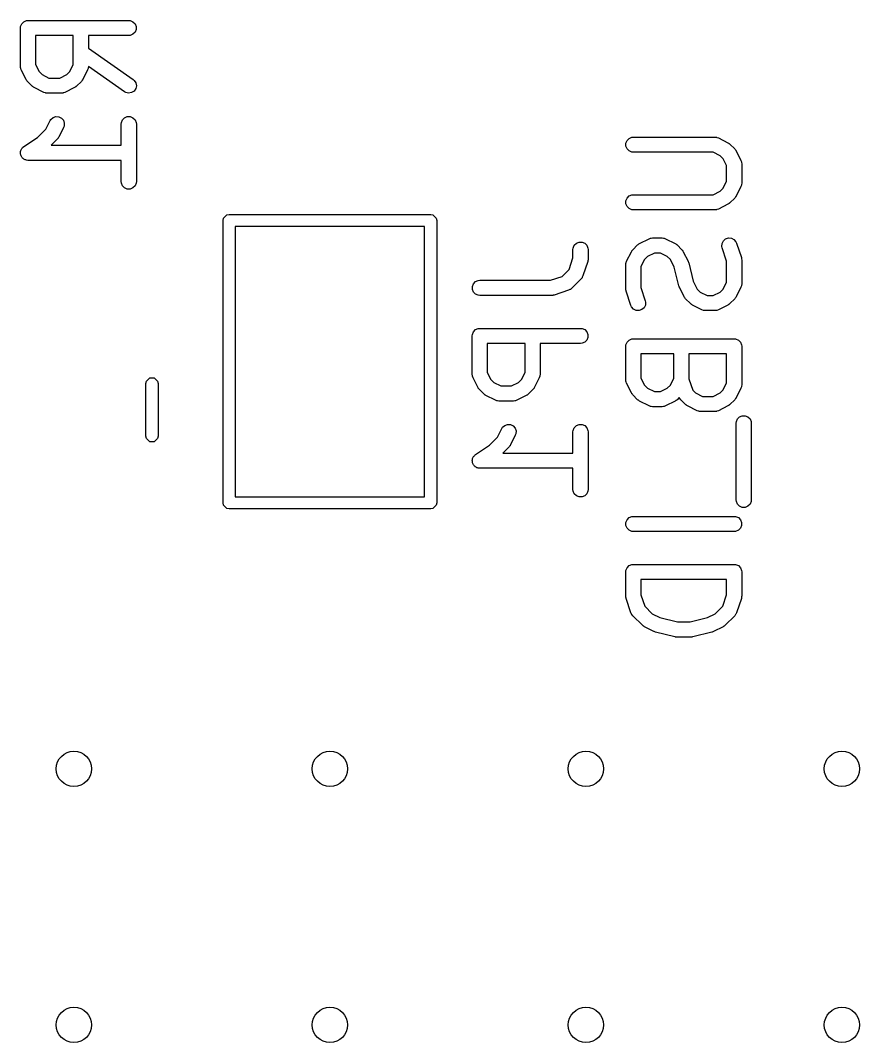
# Model space of a CAD drawing. Extents: x 0.03 to 1.98, y 0.07 to 3.6.
# Drawn here: x 1.1291 to 1.4569, y 2.7931 to 3.1922 of the extents above; entities that cross this region are included whole.
import ezdxf

# ---------------------------------------------------------------- set-up
doc = ezdxf.new("R2010")
doc.units = 0
doc.header["$MEASUREMENT"] = 0
doc.layers.add('BLACK', color=7, linetype='CONTINUOUS')

msp = doc.modelspace()

# ---------------------------------------------------------------- linework, layer by layer
at = {"layer": 'BLACK', "linetype": 'CONTINUOUS'}
for p, q in [((1.12913, 3.1893), (1.12918, 3.18987)), ((1.12913, 3.1743), (1.12913, 3.1893)), ((1.12918, 3.18987), (1.12962, 3.19094)), ((1.12962, 3.19094), (1.13044, 3.19175)), ((1.13044, 3.19175), (1.1315, 3.19219)), ((1.1315, 3.19219), (1.13208, 3.19225)), ((1.13208, 3.19225), (1.17145, 3.19225)), ((1.17145, 3.19225), (1.17203, 3.19219)), ((1.17203, 3.19219), (1.17309, 3.19175)), ((1.17309, 3.19175), (1.1739, 3.19094)), ((1.1739, 3.19094), (1.17435, 3.18987)), ((1.17435, 3.18987), (1.17435, 3.18872)), ((1.14975, 3.18634), (1.13503, 3.18634)), ((1.13503, 3.18634), (1.13503, 3.17499)), ((1.14975, 3.17499), (1.14975, 3.18634)), ((1.17145, 3.18634), (1.15565, 3.18634)), ((1.15565, 3.18634), (1.15565, 3.18146)), ((1.17203, 3.1864), (1.17145, 3.18634)), ((1.17309, 3.18684), (1.17203, 3.1864)), ((1.1739, 3.18765), (1.17309, 3.18684)), ((1.17435, 3.18872), (1.1739, 3.18765)), ((1.15565, 3.18146), (1.17314, 3.16922)), ((1.12918, 3.17372), (1.12913, 3.1743)), ((1.12922, 3.17362), (1.12918, 3.17372)), ((1.12923, 3.17352), (1.12922, 3.17362)), ((1.12944, 3.17298), (1.12923, 3.17352)), ((1.13503, 3.17499), (1.13638, 3.1723)), ((1.1484, 3.1723), (1.14975, 3.17499)), ((1.15555, 3.17352), (1.15534, 3.17298)), ((1.15556, 3.17362), (1.15555, 3.17352)), ((1.1556, 3.17372), (1.15556, 3.17362)), ((1.15565, 3.17425), (1.1556, 3.17372)), ((1.16976, 3.16438), (1.15565, 3.17425)), ((1.13131, 3.16923), (1.12944, 3.17298)), ((1.13147, 3.16898), (1.13131, 3.16923)), ((1.13638, 3.1723), (1.13758, 3.1711)), ((1.13758, 3.1711), (1.14028, 3.16975)), ((1.14028, 3.16975), (1.14451, 3.16975)), ((1.14451, 3.16975), (1.1472, 3.1711)), ((1.1472, 3.1711), (1.1484, 3.1723)), ((1.15347, 3.16923), (1.15331, 3.16898)), ((1.15534, 3.17298), (1.15347, 3.16923)), ((1.17314, 3.16922), (1.17358, 3.16884)), ((1.1315, 3.16891), (1.13147, 3.16898)), ((1.13157, 3.16883), (1.1315, 3.16891)), ((1.13162, 3.16874), (1.13157, 3.16883)), ((1.13168, 3.16869), (1.13162, 3.16874)), ((1.13187, 3.16846), (1.13168, 3.16869)), ((1.13374, 3.16658), (1.13187, 3.16846)), ((1.13397, 3.1664), (1.13374, 3.16658)), ((1.13402, 3.16634), (1.13397, 3.1664)), ((1.13411, 3.16628), (1.13402, 3.16634)), ((1.13419, 3.16622), (1.13411, 3.16628)), ((1.13426, 3.16619), (1.13419, 3.16622)), ((1.13451, 3.16603), (1.13426, 3.16619)), ((1.13826, 3.16416), (1.13451, 3.16603)), ((1.15027, 3.16603), (1.14652, 3.16416)), ((1.15052, 3.16619), (1.15027, 3.16603)), ((1.15059, 3.16622), (1.15052, 3.16619)), ((1.15067, 3.16628), (1.15059, 3.16622)), ((1.15076, 3.16634), (1.15067, 3.16628)), ((1.15081, 3.1664), (1.15076, 3.16634)), ((1.15104, 3.16658), (1.15081, 3.1664)), ((1.15292, 3.16846), (1.15104, 3.16658)), ((1.1531, 3.16869), (1.15292, 3.16846)), ((1.15316, 3.16874), (1.1531, 3.16869)), ((1.15322, 3.16883), (1.15316, 3.16874)), ((1.15328, 3.16891), (1.15322, 3.16883)), ((1.15331, 3.16898), (1.15328, 3.16891)), ((1.17415, 3.16561), (1.17349, 3.16467)), ((1.17358, 3.16884), (1.1742, 3.16787)), ((1.1744, 3.16673), (1.17415, 3.16561)), ((1.1742, 3.16787), (1.1744, 3.16673)), ((1.1388, 3.16395), (1.13826, 3.16416)), ((1.1389, 3.16394), (1.1388, 3.16395)), ((1.139, 3.1639), (1.1389, 3.16394)), ((1.13958, 3.16385), (1.139, 3.1639)), ((1.1452, 3.16385), (1.13958, 3.16385)), ((1.14578, 3.1639), (1.1452, 3.16385)), ((1.14588, 3.16394), (1.14578, 3.1639)), ((1.14598, 3.16395), (1.14588, 3.16394)), ((1.14652, 3.16416), (1.14598, 3.16395)), ((1.17026, 3.1641), (1.16976, 3.16438)), ((1.17139, 3.16385), (1.17026, 3.1641)), ((1.17252, 3.16405), (1.17139, 3.16385)), ((1.17349, 3.16467), (1.17252, 3.16405)), ((1.14069, 3.15312), (1.141, 3.15361)), ((1.141, 3.15361), (1.14187, 3.15436)), ((1.14187, 3.15436), (1.14296, 3.15473)), ((1.14296, 3.15473), (1.14411, 3.15465)), ((1.14411, 3.15465), (1.14514, 3.15413)), ((1.14514, 3.15413), (1.14589, 3.15326)), ((1.14589, 3.15326), (1.14626, 3.15217)), ((1.16855, 3.15238), (1.16899, 3.15344)), ((1.16899, 3.15344), (1.16981, 3.15425)), ((1.16981, 3.15425), (1.17087, 3.1547)), ((1.17087, 3.1547), (1.17203, 3.1547)), ((1.17203, 3.1547), (1.17309, 3.15425)), ((1.17309, 3.15425), (1.1739, 3.15344)), ((1.1739, 3.15344), (1.17435, 3.15238)), ((1.13582, 3.1466), (1.13903, 3.1498)), ((1.13903, 3.1498), (1.14069, 3.15312)), ((1.14597, 3.15048), (1.14409, 3.14673)), ((1.14618, 3.15102), (1.14597, 3.15048)), ((1.14626, 3.15217), (1.14618, 3.15102)), ((1.1685, 3.1518), (1.16855, 3.15238)), ((1.1685, 3.1435), (1.1685, 3.1518)), ((1.17435, 3.15238), (1.1744, 3.1518)), ((1.1744, 3.1518), (1.1744, 3.1293)), ((1.13044, 3.14301), (1.13582, 3.1466)), ((1.14354, 3.14596), (1.14108, 3.1435)), ((1.14373, 3.14619), (1.14354, 3.14596)), ((1.14379, 3.14624), (1.14373, 3.14619)), ((1.14384, 3.14633), (1.14379, 3.14624)), ((1.14391, 3.14641), (1.14384, 3.14633)), ((1.14394, 3.14648), (1.14391, 3.14641)), ((1.14409, 3.14673), (1.14394, 3.14648)), ((1.36564, 3.14431), (1.36608, 3.14538)), ((1.36608, 3.14538), (1.3669, 3.14619)), ((1.3669, 3.14619), (1.36796, 3.14663)), ((1.36796, 3.14663), (1.36854, 3.14669)), ((1.36854, 3.14669), (1.40041, 3.14669)), ((1.40041, 3.14669), (1.40098, 3.14663)), ((1.40098, 3.14663), (1.40108, 3.14659)), ((1.40108, 3.14659), (1.40119, 3.14659)), ((1.40119, 3.14659), (1.40173, 3.14638)), ((1.40173, 3.14638), (1.40548, 3.1445)), ((1.12918, 3.14113), (1.1293, 3.1414)), ((1.1293, 3.1414), (1.12935, 3.14168)), ((1.12935, 3.14168), (1.12951, 3.14192)), ((1.12951, 3.14192), (1.12962, 3.14219)), ((1.12962, 3.14219), (1.12983, 3.1424)), ((1.12983, 3.1424), (1.12999, 3.14264)), ((1.12999, 3.14264), (1.13044, 3.143)), ((1.13044, 3.143), (1.13044, 3.14301)), ((1.13044, 3.14301), (1.13044, 3.14301)), ((1.13044, 3.14301), (1.13044, 3.14301)), ((1.14108, 3.1435), (1.1685, 3.1435)), ((1.36564, 3.14316), (1.36564, 3.14431)), ((1.36608, 3.1421), (1.36564, 3.14316)), ((1.3669, 3.14128), (1.36608, 3.1421)), ((1.36796, 3.14084), (1.3669, 3.14128)), ((1.40548, 3.1445), (1.40573, 3.14435)), ((1.40573, 3.14435), (1.4058, 3.14432)), ((1.4058, 3.14432), (1.40588, 3.14425)), ((1.40588, 3.14425), (1.40597, 3.1442)), ((1.40597, 3.1442), (1.40602, 3.14414)), ((1.40602, 3.14414), (1.40624, 3.14395)), ((1.40624, 3.14395), (1.40812, 3.14208)), ((1.40812, 3.14208), (1.40831, 3.14185)), ((1.40831, 3.14185), (1.40836, 3.1418)), ((1.40836, 3.1418), (1.40842, 3.14171)), ((1.40842, 3.14171), (1.40849, 3.14163)), ((1.40849, 3.14163), (1.40852, 3.14156)), ((1.40852, 3.14156), (1.40867, 3.14131)), ((1.40867, 3.14131), (1.41055, 3.13756)), ((1.12913, 3.14055), (1.12918, 3.14084)), ((1.12918, 3.14027), (1.12913, 3.14055)), ((1.12918, 3.14084), (1.12918, 3.14113)), ((1.12918, 3.13998), (1.12918, 3.14027)), ((1.12929, 3.13971), (1.12918, 3.13998)), ((1.12935, 3.13942), (1.12929, 3.13971)), ((1.12951, 3.13918), (1.12935, 3.13942)), ((1.12962, 3.13891), (1.12951, 3.13918)), ((1.12983, 3.13871), (1.12962, 3.13891)), ((1.12999, 3.13847), (1.12983, 3.13871)), ((1.13023, 3.1383), (1.12999, 3.13847)), ((1.13044, 3.1381), (1.13023, 3.1383)), ((1.13071, 3.13799), (1.13044, 3.1381)), ((1.13095, 3.13782), (1.13071, 3.13799)), ((1.13123, 3.13777), (1.13095, 3.13782)), ((1.1315, 3.13766), (1.13123, 3.13777)), ((1.13207, 3.1376), (1.1315, 3.13766)), ((1.13208, 3.1376), (1.13207, 3.1376)), ((1.1685, 3.1376), (1.13208, 3.1376)), ((1.13208, 3.1376), (1.13208, 3.1376)), ((1.13208, 3.1376), (1.13208, 3.1376)), ((1.1685, 3.1293), (1.1685, 3.1376)), ((1.36854, 3.14079), (1.36796, 3.14084)), ((1.39971, 3.14079), (1.36854, 3.14079)), ((1.40241, 3.13944), (1.39971, 3.14079)), ((1.4036, 3.13824), (1.40241, 3.13944)), ((1.40495, 3.13554), (1.4036, 3.13824)), ((1.41055, 3.13756), (1.41075, 3.13702)), ((1.40495, 3.12944), (1.40495, 3.13554)), ((1.41075, 3.13702), (1.41076, 3.13691)), ((1.41076, 3.13691), (1.4108, 3.13682)), ((1.4108, 3.13682), (1.41086, 3.13624)), ((1.41086, 3.13624), (1.41086, 3.12874)), ((1.16855, 3.12873), (1.1685, 3.1293)), ((1.1744, 3.1293), (1.17435, 3.12873)), ((1.4036, 3.12674), (1.40495, 3.12944)), ((1.16899, 3.12766), (1.16855, 3.12873)), ((1.16981, 3.12685), (1.16899, 3.12766)), ((1.17087, 3.12641), (1.16981, 3.12685)), ((1.17203, 3.12641), (1.17087, 3.12641)), ((1.17309, 3.12685), (1.17203, 3.12641)), ((1.1739, 3.12766), (1.17309, 3.12685)), ((1.17435, 3.12873), (1.1739, 3.12766)), ((1.39971, 3.12419), (1.40241, 3.12554)), ((1.40241, 3.12554), (1.4036, 3.12674)), ((1.41055, 3.12742), (1.40867, 3.12367)), ((1.41075, 3.12796), (1.41055, 3.12742)), ((1.41076, 3.12807), (1.41075, 3.12796)), ((1.4108, 3.12816), (1.41076, 3.12807)), ((1.41086, 3.12874), (1.4108, 3.12816)), ((1.36564, 3.12182), (1.36608, 3.12288)), ((1.36564, 3.12067), (1.36564, 3.12182)), ((1.36608, 3.12288), (1.3669, 3.1237)), ((1.3669, 3.1237), (1.36796, 3.12414)), ((1.36796, 3.12414), (1.36854, 3.12419)), ((1.36854, 3.12419), (1.39971, 3.12419)), ((1.40812, 3.1229), (1.40624, 3.12103)), ((1.40831, 3.12313), (1.40812, 3.1229)), ((1.40836, 3.12318), (1.40831, 3.12313)), ((1.40842, 3.12327), (1.40836, 3.12318)), ((1.40849, 3.12335), (1.40842, 3.12327)), ((1.40852, 3.12342), (1.40849, 3.12335)), ((1.40867, 3.12367), (1.40852, 3.12342)), ((1.36608, 3.1196), (1.36564, 3.12067)), ((1.3669, 3.11879), (1.36608, 3.1196)), ((1.36796, 3.11835), (1.3669, 3.11879)), ((1.36854, 3.11829), (1.36796, 3.11835)), ((1.40041, 3.11829), (1.36854, 3.11829)), ((1.40098, 3.11835), (1.40041, 3.11829)), ((1.40108, 3.11839), (1.40098, 3.11835)), ((1.40119, 3.11839), (1.40108, 3.11839)), ((1.40173, 3.1186), (1.40119, 3.11839)), ((1.40548, 3.12047), (1.40173, 3.1186)), ((1.40573, 3.12063), (1.40548, 3.12047)), ((1.4058, 3.12066), (1.40573, 3.12063)), ((1.40588, 3.12073), (1.4058, 3.12066)), ((1.40597, 3.12078), (1.40588, 3.12073)), ((1.40602, 3.12084), (1.40597, 3.12078)), ((1.40624, 3.12103), (1.40602, 3.12084)), ((1.20827, 3.11412), (1.20845, 3.11502)), ((1.20827, 3.00388), (1.20827, 3.11412)), ((1.20845, 3.11502), (1.20973, 3.1163)), ((1.20973, 3.1163), (1.21063, 3.11648)), ((1.21063, 3.11648), (1.28937, 3.11648)), ((1.28937, 3.11648), (1.29027, 3.1163)), ((1.29027, 3.1163), (1.29155, 3.11502)), ((1.29155, 3.11502), (1.29173, 3.11412)), ((1.29173, 3.11412), (1.29173, 3.00388)), ((1.21299, 3.11176), (1.21299, 3.00624)), ((1.28701, 3.11176), (1.21299, 3.11176)), ((1.28701, 3.00624), (1.28701, 3.11176)), ((1.34627, 3.10526), (1.34733, 3.1057)), ((1.34733, 3.1057), (1.34848, 3.1057)), ((1.34848, 3.1057), (1.34955, 3.10526)), ((1.37097, 3.10513), (1.37471, 3.10701)), ((1.37471, 3.10701), (1.37526, 3.10722)), ((1.37526, 3.10722), (1.37536, 3.10722)), ((1.37536, 3.10722), (1.37546, 3.10726)), ((1.37546, 3.10726), (1.37604, 3.10732)), ((1.37604, 3.10732), (1.37978, 3.10732)), ((1.37978, 3.10732), (1.38036, 3.10726)), ((1.38036, 3.10726), (1.38046, 3.10722)), ((1.38046, 3.10722), (1.38056, 3.10722)), ((1.38056, 3.10722), (1.38111, 3.10701)), ((1.38111, 3.10701), (1.38485, 3.10513)), ((1.40318, 3.10515), (1.4037, 3.10618)), ((1.4037, 3.10618), (1.40457, 3.10693)), ((1.40457, 3.10693), (1.40566, 3.1073)), ((1.40566, 3.1073), (1.40681, 3.10722)), ((1.40681, 3.10722), (1.40784, 3.1067)), ((1.40784, 3.1067), (1.4086, 3.10583)), ((1.4086, 3.10583), (1.40883, 3.1053)), ((1.40883, 3.1053), (1.41071, 3.09968)), ((1.34495, 3.10281), (1.34501, 3.10338)), ((1.34495, 3.09954), (1.34495, 3.10281)), ((1.34501, 3.10338), (1.34545, 3.10445)), ((1.34545, 3.10445), (1.34627, 3.10526)), ((1.34955, 3.10526), (1.35036, 3.10445)), ((1.35036, 3.10445), (1.3508, 3.10338)), ((1.3508, 3.10338), (1.35086, 3.10281)), ((1.35086, 3.10281), (1.35086, 3.09906)), ((1.3659, 3.09819), (1.36777, 3.10194)), ((1.36777, 3.10194), (1.36793, 3.10219)), ((1.36793, 3.10219), (1.36796, 3.10226)), ((1.36796, 3.10226), (1.36802, 3.10234)), ((1.36802, 3.10234), (1.36808, 3.10243)), ((1.36808, 3.10243), (1.36814, 3.10248)), ((1.36814, 3.10248), (1.36832, 3.10271)), ((1.36832, 3.10271), (1.3702, 3.10458)), ((1.3702, 3.10458), (1.37042, 3.10477)), ((1.37042, 3.10477), (1.37048, 3.10483)), ((1.37048, 3.10483), (1.37056, 3.10488)), ((1.37056, 3.10488), (1.37065, 3.10495)), ((1.37065, 3.10495), (1.37072, 3.10498)), ((1.37072, 3.10498), (1.37097, 3.10513)), ((1.37673, 3.10142), (1.37403, 3.10007)), ((1.37909, 3.10142), (1.37673, 3.10142)), ((1.38179, 3.10007), (1.37909, 3.10142)), ((1.38485, 3.10513), (1.3851, 3.10498)), ((1.3851, 3.10498), (1.38517, 3.10495)), ((1.38517, 3.10495), (1.38526, 3.10488)), ((1.38526, 3.10488), (1.38534, 3.10483)), ((1.38534, 3.10483), (1.3854, 3.10477)), ((1.3854, 3.10477), (1.38562, 3.10458)), ((1.38562, 3.10458), (1.3875, 3.10271)), ((1.3875, 3.10271), (1.38768, 3.10248)), ((1.38768, 3.10248), (1.38774, 3.10243)), ((1.38774, 3.10243), (1.3878, 3.10234)), ((1.3878, 3.10234), (1.38786, 3.10226)), ((1.38786, 3.10226), (1.38789, 3.10219)), ((1.38789, 3.10219), (1.38805, 3.10194)), ((1.38805, 3.10194), (1.38992, 3.09819)), ((1.4031, 3.104), (1.40318, 3.10515)), ((1.40323, 3.10343), (1.4031, 3.104)), ((1.40495, 3.09826), (1.40323, 3.10343)), ((1.34345, 3.09503), (1.34495, 3.09954)), ((1.35071, 3.09812), (1.34883, 3.0925)), ((1.35077, 3.09841), (1.35071, 3.09812)), ((1.3508, 3.09848), (1.35077, 3.09841)), ((1.35081, 3.09859), (1.3508, 3.09848)), ((1.35084, 3.09869), (1.35081, 3.09859)), ((1.35086, 3.09906), (1.35083, 3.09877)), ((1.35083, 3.09877), (1.35084, 3.09869)), ((1.36558, 3.09687), (1.36564, 3.09745)), ((1.36564, 3.09745), (1.36568, 3.09754)), ((1.36568, 3.09754), (1.36569, 3.09765)), ((1.36569, 3.09765), (1.3659, 3.09819)), ((1.37284, 3.09887), (1.37149, 3.09617)), ((1.37403, 3.10007), (1.37284, 3.09887)), ((1.38298, 3.09887), (1.38179, 3.10007)), ((1.3845, 3.09584), (1.38298, 3.09887)), ((1.38992, 3.09819), (1.38994, 3.09815)), ((1.38994, 3.09815), (1.38995, 3.09813)), ((1.38995, 3.09813), (1.39004, 3.09789)), ((1.39004, 3.09789), (1.39013, 3.09765)), ((1.39013, 3.09765), (1.39013, 3.09763)), ((1.39013, 3.09763), (1.39015, 3.09759)), ((1.39015, 3.09759), (1.39194, 3.0904)), ((1.40495, 3.09007), (1.40495, 3.09826)), ((1.41071, 3.09968), (1.41077, 3.09939)), ((1.41077, 3.09939), (1.4108, 3.09932)), ((1.4108, 3.09932), (1.41081, 3.09922)), ((1.41081, 3.09922), (1.41084, 3.09911)), ((1.41084, 3.09911), (1.41083, 3.09904)), ((1.41083, 3.09904), (1.41086, 3.09874)), ((1.41086, 3.09874), (1.41086, 3.08937)), ((1.34069, 3.09226), (1.34345, 3.09503)), ((1.36558, 3.0875), (1.36558, 3.09687)), ((1.37149, 3.09617), (1.37149, 3.08797)), ((1.38629, 3.08865), (1.3845, 3.09584)), ((1.30564, 3.08838), (1.30608, 3.08945)), ((1.30608, 3.08945), (1.3069, 3.09026)), ((1.3069, 3.09026), (1.30796, 3.0907)), ((1.30796, 3.0907), (1.30854, 3.09076)), ((1.30854, 3.09076), (1.33618, 3.09076)), ((1.33618, 3.09076), (1.34069, 3.09226)), ((1.34812, 3.09134), (1.34437, 3.0876)), ((1.34849, 3.09179), (1.34812, 3.09134)), ((1.34853, 3.09189), (1.34849, 3.09179)), ((1.3486, 3.09197), (1.34853, 3.09189)), ((1.34883, 3.0925), (1.3486, 3.09197)), ((1.39194, 3.0904), (1.39346, 3.08737)), ((1.4036, 3.08737), (1.40495, 3.09007)), ((1.41086, 3.08937), (1.4108, 3.08879)), ((1.30564, 3.08723), (1.30564, 3.08838)), ((1.30608, 3.08617), (1.30564, 3.08723)), ((1.3069, 3.08535), (1.30608, 3.08617)), ((1.30796, 3.08491), (1.3069, 3.08535)), ((1.34322, 3.08688), (1.33759, 3.08501)), ((1.34374, 3.08712), (1.34322, 3.08688)), ((1.34382, 3.08719), (1.34374, 3.08712)), ((1.34392, 3.08723), (1.34382, 3.08719)), ((1.34437, 3.0876), (1.34392, 3.08723)), ((1.36561, 3.0872), (1.36558, 3.0875)), ((1.36561, 3.08713), (1.36561, 3.0872)), ((1.36563, 3.08702), (1.36561, 3.08713)), ((1.36564, 3.08692), (1.36563, 3.08702)), ((1.36567, 3.08685), (1.36564, 3.08692)), ((1.36573, 3.08656), (1.36567, 3.08685)), ((1.36761, 3.08094), (1.36573, 3.08656)), ((1.37149, 3.08797), (1.37321, 3.0828)), ((1.38631, 3.08861), (1.38629, 3.08865)), ((1.38631, 3.08859), (1.38631, 3.08861)), ((1.3864, 3.08835), (1.38631, 3.08859)), ((1.38649, 3.08811), (1.3864, 3.08835)), ((1.3865, 3.08809), (1.38649, 3.08811)), ((1.38652, 3.08805), (1.3865, 3.08809)), ((1.38839, 3.0843), (1.38652, 3.08805)), ((1.39346, 3.08737), (1.39466, 3.08617)), ((1.39466, 3.08617), (1.39735, 3.08482)), ((1.39971, 3.08482), (1.40241, 3.08617)), ((1.40241, 3.08617), (1.4036, 3.08737)), ((1.41055, 3.08805), (1.40867, 3.0843)), ((1.41075, 3.08859), (1.41055, 3.08805)), ((1.41076, 3.0887), (1.41075, 3.08859)), ((1.4108, 3.08879), (1.41076, 3.0887)), ((1.30854, 3.08486), (1.30796, 3.08491)), ((1.33666, 3.08486), (1.30854, 3.08486)), ((1.33695, 3.08488), (1.33666, 3.08486)), ((1.33703, 3.08488), (1.33695, 3.08488)), ((1.33713, 3.0849), (1.33703, 3.08488)), ((1.33723, 3.08491), (1.33713, 3.0849)), ((1.33731, 3.08494), (1.33723, 3.08491)), ((1.33759, 3.08501), (1.33731, 3.08494)), ((1.37321, 3.0828), (1.37334, 3.08224)), ((1.37334, 3.08224), (1.37326, 3.08109)), ((1.38855, 3.08405), (1.38839, 3.0843)), ((1.38858, 3.08398), (1.38855, 3.08405)), ((1.38864, 3.0839), (1.38858, 3.08398)), ((1.3887, 3.08381), (1.38864, 3.0839)), ((1.38876, 3.08376), (1.3887, 3.08381)), ((1.38895, 3.08353), (1.38876, 3.08376)), ((1.39082, 3.08166), (1.38895, 3.08353)), ((1.39105, 3.08147), (1.39082, 3.08166)), ((1.3911, 3.08141), (1.39105, 3.08147)), ((1.39119, 3.08136), (1.3911, 3.08141)), ((1.39127, 3.08129), (1.39119, 3.08136)), ((1.39735, 3.08482), (1.39971, 3.08482)), ((1.40588, 3.08136), (1.4058, 3.08129)), ((1.40597, 3.08141), (1.40588, 3.08136)), ((1.40602, 3.08147), (1.40597, 3.08141)), ((1.40624, 3.08166), (1.40602, 3.08147)), ((1.40812, 3.08353), (1.40624, 3.08166)), ((1.40831, 3.08376), (1.40812, 3.08353)), ((1.40836, 3.08381), (1.40831, 3.08376)), ((1.40842, 3.0839), (1.40836, 3.08381)), ((1.40849, 3.08398), (1.40842, 3.0839)), ((1.40852, 3.08405), (1.40849, 3.08398)), ((1.40867, 3.0843), (1.40852, 3.08405)), ((1.36785, 3.08041), (1.36761, 3.08094)), ((1.3686, 3.07954), (1.36785, 3.08041)), ((1.36963, 3.07902), (1.3686, 3.07954)), ((1.37078, 3.07894), (1.36963, 3.07902)), ((1.37187, 3.07931), (1.37078, 3.07894)), ((1.37274, 3.08006), (1.37187, 3.07931)), ((1.37326, 3.08109), (1.37274, 3.08006)), ((1.39134, 3.08126), (1.39127, 3.08129)), ((1.39159, 3.0811), (1.39134, 3.08126)), ((1.39534, 3.07923), (1.39159, 3.0811)), ((1.39588, 3.07902), (1.39534, 3.07923)), ((1.39598, 3.07902), (1.39588, 3.07902)), ((1.39608, 3.07897), (1.39598, 3.07902)), ((1.39666, 3.07892), (1.39608, 3.07897)), ((1.40041, 3.07892), (1.39666, 3.07892)), ((1.40098, 3.07897), (1.40041, 3.07892)), ((1.40108, 3.07902), (1.40098, 3.07897)), ((1.40119, 3.07902), (1.40108, 3.07902)), ((1.40173, 3.07923), (1.40119, 3.07902)), ((1.40548, 3.0811), (1.40173, 3.07923)), ((1.40573, 3.08126), (1.40548, 3.0811)), ((1.4058, 3.08129), (1.40573, 3.08126)), ((1.30558, 3.06906), (1.30564, 3.06964)), ((1.30564, 3.06964), (1.30608, 3.0707)), ((1.30608, 3.0707), (1.3069, 3.07152)), ((1.3069, 3.07152), (1.30796, 3.07196)), ((1.30796, 3.07196), (1.30854, 3.07201)), ((1.30854, 3.07201), (1.34791, 3.07201)), ((1.34791, 3.07201), (1.34848, 3.07196)), ((1.34848, 3.07196), (1.34955, 3.07152)), ((1.34955, 3.07152), (1.35036, 3.0707)), ((1.35036, 3.0707), (1.3508, 3.06964)), ((1.3508, 3.06964), (1.3508, 3.06848)), ((1.30558, 3.05406), (1.30558, 3.06906)), ((1.32621, 3.06611), (1.31149, 3.06611)), ((1.31149, 3.06611), (1.31149, 3.05476)), ((1.32621, 3.05476), (1.32621, 3.06611)), ((1.34791, 3.06611), (1.33211, 3.06611)), ((1.33211, 3.06611), (1.33211, 3.05406)), ((1.34848, 3.06616), (1.34791, 3.06611)), ((1.34955, 3.06661), (1.34848, 3.06616)), ((1.35036, 3.06742), (1.34955, 3.06661)), ((1.3508, 3.06848), (1.35036, 3.06742)), ((1.36558, 3.065), (1.36564, 3.06557)), ((1.36564, 3.06557), (1.36608, 3.06664)), ((1.36608, 3.06664), (1.3669, 3.06745)), ((1.3669, 3.06745), (1.36796, 3.06789)), ((1.36796, 3.06789), (1.36854, 3.06795)), ((1.36854, 3.06795), (1.40791, 3.06795)), ((1.40791, 3.06795), (1.40848, 3.06789)), ((1.40848, 3.06789), (1.40955, 3.06745)), ((1.40955, 3.06745), (1.41036, 3.06664)), ((1.41036, 3.06664), (1.4108, 3.06557)), ((1.4108, 3.06557), (1.41086, 3.065)), ((1.36558, 3.05187), (1.36558, 3.065)), ((1.38433, 3.06205), (1.37149, 3.06205)), ((1.37149, 3.06205), (1.37149, 3.05257)), ((1.38433, 3.05257), (1.38433, 3.06205)), ((1.40495, 3.06205), (1.39024, 3.06205)), ((1.39024, 3.06205), (1.39024, 3.05235)), ((1.40495, 3.0507), (1.40495, 3.06205)), ((1.41086, 3.065), (1.41086, 3.05)), ((1.30564, 3.05349), (1.30558, 3.05406)), ((1.30568, 3.05339), (1.30564, 3.05349)), ((1.31149, 3.05476), (1.31284, 3.05206)), ((1.32486, 3.05206), (1.32621, 3.05476)), ((1.33205, 3.05349), (1.33201, 3.05339)), ((1.33211, 3.05406), (1.33205, 3.05349)), ((1.17815, 3.05044), (1.17833, 3.05135)), ((1.17815, 3.02987), (1.17815, 3.05044)), ((1.17833, 3.05135), (1.17961, 3.05263)), ((1.17961, 3.05263), (1.18142, 3.05263)), ((1.18142, 3.05263), (1.18269, 3.05135)), ((1.18269, 3.05135), (1.18287, 3.05044)), ((1.18287, 3.05044), (1.18287, 3.02987)), ((1.30569, 3.05328), (1.30568, 3.05339)), ((1.3059, 3.05274), (1.30569, 3.05328)), ((1.30777, 3.04899), (1.3059, 3.05274)), ((1.31284, 3.05206), (1.31403, 3.05087)), ((1.31403, 3.05087), (1.31673, 3.04952)), ((1.31673, 3.04952), (1.32096, 3.04952)), ((1.32096, 3.04952), (1.32366, 3.05087)), ((1.32366, 3.05087), (1.32486, 3.05206)), ((1.3318, 3.05274), (1.32992, 3.04899)), ((1.33201, 3.05328), (1.3318, 3.05274)), ((1.33201, 3.05339), (1.33201, 3.05328)), ((1.36564, 3.0513), (1.36558, 3.05187)), ((1.36568, 3.0512), (1.36564, 3.0513)), ((1.36569, 3.05109), (1.36568, 3.0512)), ((1.3659, 3.05055), (1.36569, 3.05109)), ((1.36777, 3.0468), (1.3659, 3.05055)), ((1.37149, 3.05257), (1.37284, 3.04987)), ((1.37284, 3.04987), (1.37403, 3.04868)), ((1.38179, 3.04868), (1.38298, 3.04987)), ((1.38298, 3.04987), (1.38433, 3.05257)), ((1.39024, 3.05235), (1.39174, 3.04785)), ((1.4036, 3.048), (1.40495, 3.0507)), ((1.4108, 3.04942), (1.41076, 3.04933)), ((1.41086, 3.05), (1.4108, 3.04942)), ((1.30793, 3.04874), (1.30777, 3.04899)), ((1.30796, 3.04867), (1.30793, 3.04874)), ((1.30802, 3.04859), (1.30796, 3.04867)), ((1.30808, 3.0485), (1.30802, 3.04859)), ((1.30814, 3.04845), (1.30808, 3.0485)), ((1.30832, 3.04823), (1.30814, 3.04845)), ((1.3102, 3.04635), (1.30832, 3.04823)), ((1.31042, 3.04616), (1.3102, 3.04635)), ((1.31048, 3.04611), (1.31042, 3.04616)), ((1.31056, 3.04605), (1.31048, 3.04611)), ((1.31065, 3.04598), (1.31056, 3.04605)), ((1.31072, 3.04595), (1.31065, 3.04598)), ((1.31097, 3.0458), (1.31072, 3.04595)), ((1.31471, 3.04392), (1.31097, 3.0458)), ((1.32673, 3.0458), (1.32298, 3.04392)), ((1.32698, 3.04595), (1.32673, 3.0458)), ((1.32705, 3.04598), (1.32698, 3.04595)), ((1.32713, 3.04605), (1.32705, 3.04598)), ((1.32722, 3.04611), (1.32713, 3.04605)), ((1.32727, 3.04616), (1.32722, 3.04611)), ((1.3275, 3.04635), (1.32727, 3.04616)), ((1.32937, 3.04823), (1.3275, 3.04635)), ((1.32956, 3.04845), (1.32937, 3.04823)), ((1.32962, 3.0485), (1.32956, 3.04845)), ((1.32967, 3.04859), (1.32962, 3.0485)), ((1.32974, 3.04867), (1.32967, 3.04859)), ((1.32977, 3.04874), (1.32974, 3.04867)), ((1.32992, 3.04899), (1.32977, 3.04874)), ((1.36793, 3.04656), (1.36777, 3.0468)), ((1.36796, 3.04648), (1.36793, 3.04656)), ((1.36802, 3.0464), (1.36796, 3.04648)), ((1.36808, 3.04631), (1.36802, 3.0464)), ((1.36814, 3.04626), (1.36808, 3.04631)), ((1.36832, 3.04604), (1.36814, 3.04626)), ((1.3702, 3.04416), (1.36832, 3.04604)), ((1.37403, 3.04868), (1.37673, 3.04733)), ((1.37673, 3.04733), (1.37909, 3.04733)), ((1.37909, 3.04733), (1.38179, 3.04868)), ((1.39174, 3.04785), (1.39278, 3.0468)), ((1.39278, 3.0468), (1.39548, 3.04545)), ((1.39548, 3.04545), (1.39971, 3.04545)), ((1.39971, 3.04545), (1.40241, 3.0468)), ((1.40241, 3.0468), (1.4036, 3.048)), ((1.41055, 3.04868), (1.40867, 3.04493)), ((1.41075, 3.04922), (1.41055, 3.04868)), ((1.41076, 3.04933), (1.41075, 3.04922)), ((1.31526, 3.04372), (1.31471, 3.04392)), ((1.31536, 3.04371), (1.31526, 3.04372)), ((1.31546, 3.04367), (1.31536, 3.04371)), ((1.31604, 3.04361), (1.31546, 3.04367)), ((1.32166, 3.04361), (1.31604, 3.04361)), ((1.32224, 3.04367), (1.32166, 3.04361)), ((1.32233, 3.04371), (1.32224, 3.04367)), ((1.32244, 3.04372), (1.32233, 3.04371)), ((1.32298, 3.04392), (1.32244, 3.04372)), ((1.37042, 3.04398), (1.3702, 3.04416)), ((1.37048, 3.04392), (1.37042, 3.04398)), ((1.37056, 3.04386), (1.37048, 3.04392)), ((1.37065, 3.0438), (1.37056, 3.04386)), ((1.37072, 3.04377), (1.37065, 3.0438)), ((1.37097, 3.04361), (1.37072, 3.04377)), ((1.37471, 3.04173), (1.37097, 3.04361)), ((1.37526, 3.04153), (1.37471, 3.04173)), ((1.37536, 3.04152), (1.37526, 3.04153)), ((1.37546, 3.04148), (1.37536, 3.04152)), ((1.37604, 3.04142), (1.37546, 3.04148)), ((1.38036, 3.04148), (1.37978, 3.04142)), ((1.38046, 3.04152), (1.38036, 3.04148)), ((1.38056, 3.04153), (1.38046, 3.04152)), ((1.38111, 3.04173), (1.38056, 3.04153)), ((1.38485, 3.04361), (1.38111, 3.04173)), ((1.3851, 3.04377), (1.38485, 3.04361)), ((1.38517, 3.0438), (1.3851, 3.04377)), ((1.38526, 3.04386), (1.38517, 3.0438)), ((1.38534, 3.04392), (1.38526, 3.04386)), ((1.3854, 3.04398), (1.38534, 3.04392)), ((1.38562, 3.04416), (1.3854, 3.04398)), ((1.38649, 3.04503), (1.38562, 3.04416)), ((1.38659, 3.04479), (1.38649, 3.04503)), ((1.38666, 3.04471), (1.38659, 3.04479)), ((1.3867, 3.04461), (1.38666, 3.04471)), ((1.38707, 3.04416), (1.3867, 3.04461)), ((1.38895, 3.04229), (1.38707, 3.04416)), ((1.38917, 3.0421), (1.38895, 3.04229)), ((1.38922, 3.04204), (1.38917, 3.0421)), ((1.38931, 3.04199), (1.38922, 3.04204)), ((1.38939, 3.04192), (1.38931, 3.04199)), ((1.38946, 3.04189), (1.38939, 3.04192)), ((1.38971, 3.04173), (1.38946, 3.04189)), ((1.39346, 3.03986), (1.38971, 3.04173)), ((1.40548, 3.04173), (1.40173, 3.03986)), ((1.40573, 3.04189), (1.40548, 3.04173)), ((1.4058, 3.04192), (1.40573, 3.04189)), ((1.40588, 3.04199), (1.4058, 3.04192)), ((1.40597, 3.04204), (1.40588, 3.04199)), ((1.40602, 3.0421), (1.40597, 3.04204)), ((1.40624, 3.04229), (1.40602, 3.0421)), ((1.40812, 3.04416), (1.40624, 3.04229)), ((1.40831, 3.04439), (1.40812, 3.04416)), ((1.40836, 3.04444), (1.40831, 3.04439)), ((1.40842, 3.04453), (1.40836, 3.04444)), ((1.40849, 3.04461), (1.40842, 3.04453)), ((1.40852, 3.04468), (1.40849, 3.04461)), ((1.40867, 3.04493), (1.40852, 3.04468)), ((1.37978, 3.04142), (1.37604, 3.04142)), ((1.394, 3.03965), (1.39346, 3.03986)), ((1.39411, 3.03965), (1.394, 3.03965)), ((1.39421, 3.0396), (1.39411, 3.03965)), ((1.39478, 3.03955), (1.39421, 3.0396)), ((1.40041, 3.03955), (1.39478, 3.03955)), ((1.40098, 3.0396), (1.40041, 3.03955)), ((1.40108, 3.03965), (1.40098, 3.0396)), ((1.40119, 3.03965), (1.40108, 3.03965)), ((1.40173, 3.03986), (1.40119, 3.03965)), ((1.4092, 3.03664), (1.41002, 3.03746)), ((1.41002, 3.03746), (1.41108, 3.0379)), ((1.41108, 3.0379), (1.41223, 3.0379)), ((1.41223, 3.0379), (1.4133, 3.03746)), ((1.4133, 3.03746), (1.41411, 3.03664)), ((1.31745, 3.03338), (1.31832, 3.03413)), ((1.31832, 3.03413), (1.31942, 3.03449)), ((1.31942, 3.03449), (1.32056, 3.03441)), ((1.32056, 3.03441), (1.3216, 3.0339)), ((1.3216, 3.0339), (1.32235, 3.03303)), ((1.34545, 3.03321), (1.34627, 3.03402)), ((1.34627, 3.03402), (1.34733, 3.03446)), ((1.34733, 3.03446), (1.34848, 3.03446)), ((1.34848, 3.03446), (1.34955, 3.03402)), ((1.34955, 3.03402), (1.35036, 3.03321)), ((1.4087, 3.035), (1.40876, 3.03558)), ((1.4087, 3.00501), (1.4087, 3.035)), ((1.40876, 3.03558), (1.4092, 3.03664)), ((1.41411, 3.03664), (1.41455, 3.03558)), ((1.41455, 3.03558), (1.41461, 3.035)), ((1.41461, 3.035), (1.41461, 3.00501)), ((1.17833, 3.02897), (1.17815, 3.02987)), ((1.18287, 3.02987), (1.18269, 3.02897)), ((1.31228, 3.02636), (1.31548, 3.02956)), ((1.31548, 3.02956), (1.31714, 3.03289)), ((1.31714, 3.03289), (1.31745, 3.03338)), ((1.32243, 3.03024), (1.32055, 3.0265)), ((1.32235, 3.03303), (1.32271, 3.03193)), ((1.32263, 3.03079), (1.32243, 3.03024)), ((1.32271, 3.03193), (1.32263, 3.03079)), ((1.34495, 3.03157), (1.34501, 3.03214)), ((1.34495, 3.02327), (1.34495, 3.03157)), ((1.34501, 3.03214), (1.34545, 3.03321)), ((1.35036, 3.03321), (1.3508, 3.03214)), ((1.3508, 3.03214), (1.35086, 3.03157)), ((1.35086, 3.03157), (1.35086, 3.00907)), ((1.17961, 3.02769), (1.17833, 3.02897)), ((1.18142, 3.02769), (1.17961, 3.02769)), ((1.18269, 3.02897), (1.18142, 3.02769)), ((1.3069, 3.02277), (1.31228, 3.02636)), ((1.32, 3.02573), (1.31754, 3.02327)), ((1.32018, 3.02595), (1.32, 3.02573)), ((1.32024, 3.02601), (1.32018, 3.02595)), ((1.3203, 3.02609), (1.32024, 3.02601)), ((1.32037, 3.02618), (1.3203, 3.02609)), ((1.32039, 3.02625), (1.32037, 3.02618)), ((1.32055, 3.0265), (1.32039, 3.02625)), ((1.30581, 3.02145), (1.30597, 3.02169)), ((1.30597, 3.02169), (1.30608, 3.02196)), ((1.30608, 3.02196), (1.30629, 3.02216)), ((1.30629, 3.02216), (1.30645, 3.02241)), ((1.30645, 3.02241), (1.30689, 3.02277)), ((1.30689, 3.02277), (1.3069, 3.02277)), ((1.3069, 3.02277), (1.3069, 3.02277)), ((1.3069, 3.02277), (1.3069, 3.02277)), ((1.31754, 3.02327), (1.34495, 3.02327)), ((1.30558, 3.02032), (1.30564, 3.0206)), ((1.30564, 3.02003), (1.30558, 3.02032)), ((1.30564, 3.02089), (1.30575, 3.02116)), ((1.30564, 3.0206), (1.30564, 3.02089)), ((1.30564, 3.01974), (1.30564, 3.02003)), ((1.30575, 3.01947), (1.30564, 3.01974)), ((1.30575, 3.02116), (1.30581, 3.02145)), ((1.30581, 3.01919), (1.30575, 3.01947)), ((1.30597, 3.01895), (1.30581, 3.01919)), ((1.30608, 3.01868), (1.30597, 3.01895)), ((1.30629, 3.01847), (1.30608, 3.01868)), ((1.30645, 3.01823), (1.30629, 3.01847)), ((1.30669, 3.01807), (1.30645, 3.01823)), ((1.3069, 3.01786), (1.30669, 3.01807)), ((1.30716, 3.01775), (1.3069, 3.01786)), ((1.3074, 3.01759), (1.30716, 3.01775)), ((1.30769, 3.01753), (1.3074, 3.01759)), ((1.30796, 3.01742), (1.30769, 3.01753)), ((1.30853, 3.01736), (1.30796, 3.01742)), ((1.30854, 3.01736), (1.30853, 3.01736)), ((1.30853, 3.01736), (1.30853, 3.01736)), ((1.30853, 3.01736), (1.30853, 3.01736)), ((1.34495, 3.01736), (1.30854, 3.01736)), ((1.34495, 3.00907), (1.34495, 3.01736)), ((1.21299, 3.00624), (1.28701, 3.00624)), ((1.34501, 3.00849), (1.34495, 3.00907)), ((1.34545, 3.00743), (1.34501, 3.00849)), ((1.34627, 3.00661), (1.34545, 3.00743)), ((1.34733, 3.00617), (1.34627, 3.00661)), ((1.34848, 3.00617), (1.34733, 3.00617)), ((1.34955, 3.00661), (1.34848, 3.00617)), ((1.35036, 3.00743), (1.34955, 3.00661)), ((1.3508, 3.00849), (1.35036, 3.00743)), ((1.35086, 3.00907), (1.3508, 3.00849)), ((1.20845, 3.00298), (1.20827, 3.00388)), ((1.20973, 3.0017), (1.20845, 3.00298)), ((1.21063, 3.00152), (1.20973, 3.0017)), ((1.28937, 3.00152), (1.21063, 3.00152)), ((1.29027, 3.0017), (1.28937, 3.00152)), ((1.29155, 3.00298), (1.29027, 3.0017)), ((1.29173, 3.00388), (1.29155, 3.00298)), ((1.40876, 3.00443), (1.4087, 3.00501)), ((1.4092, 3.00337), (1.40876, 3.00443)), ((1.41002, 3.00255), (1.4092, 3.00337)), ((1.41108, 3.00211), (1.41002, 3.00255)), ((1.41223, 3.00211), (1.41108, 3.00211)), ((1.4133, 3.00255), (1.41223, 3.00211)), ((1.41411, 3.00337), (1.4133, 3.00255)), ((1.41455, 3.00443), (1.41411, 3.00337)), ((1.41461, 3.00501), (1.41455, 3.00443)), ((1.36608, 2.99727), (1.3669, 2.99809)), ((1.3669, 2.99809), (1.36796, 2.99853)), ((1.36796, 2.99853), (1.36854, 2.99858)), ((1.36854, 2.99858), (1.40791, 2.99858)), ((1.40791, 2.99858), (1.40848, 2.99853)), ((1.40848, 2.99853), (1.40955, 2.99809)), ((1.40955, 2.99809), (1.41036, 2.99727)), ((1.36564, 2.99621), (1.36608, 2.99727)), ((1.36564, 2.99506), (1.36564, 2.99621)), ((1.36608, 2.99399), (1.36564, 2.99506)), ((1.3669, 2.99318), (1.36608, 2.99399)), ((1.41036, 2.99399), (1.40955, 2.99318)), ((1.41036, 2.99727), (1.4108, 2.99621)), ((1.4108, 2.99506), (1.41036, 2.99399)), ((1.4108, 2.99621), (1.4108, 2.99506)), ((1.36796, 2.99274), (1.3669, 2.99318)), ((1.36854, 2.99268), (1.36796, 2.99274)), ((1.40791, 2.99268), (1.36854, 2.99268)), ((1.40848, 2.99274), (1.40791, 2.99268)), ((1.40955, 2.99318), (1.40848, 2.99274)), ((1.36564, 2.97746), (1.36608, 2.97852)), ((1.36608, 2.97852), (1.3669, 2.97934)), ((1.3669, 2.97934), (1.36796, 2.97978)), ((1.36796, 2.97978), (1.36854, 2.97984)), ((1.36854, 2.97984), (1.40791, 2.97984)), ((1.40791, 2.97984), (1.40848, 2.97978)), ((1.40848, 2.97978), (1.40955, 2.97934)), ((1.40955, 2.97934), (1.41036, 2.97852)), ((1.41036, 2.97852), (1.4108, 2.97746)), ((1.36558, 2.97688), (1.36564, 2.97746)), ((1.36558, 2.96751), (1.36558, 2.97688)), ((1.40495, 2.97393), (1.37149, 2.97393)), ((1.37149, 2.97393), (1.37149, 2.96799)), ((1.40495, 2.96799), (1.40495, 2.97393)), ((1.4108, 2.97746), (1.41086, 2.97688)), ((1.41086, 2.97688), (1.41086, 2.96751)), ((1.36561, 2.96722), (1.36558, 2.96751)), ((1.36561, 2.96714), (1.36561, 2.96722)), ((1.36563, 2.96704), (1.36561, 2.96714)), ((1.36564, 2.96693), (1.36563, 2.96704)), ((1.36567, 2.96686), (1.36564, 2.96693)), ((1.36573, 2.96658), (1.36567, 2.96686)), ((1.36761, 2.96095), (1.36573, 2.96658)), ((1.37149, 2.96799), (1.37299, 2.96348)), ((1.40345, 2.96348), (1.40495, 2.96799)), ((1.41071, 2.96658), (1.40883, 2.96095)), ((1.41077, 2.96686), (1.41071, 2.96658)), ((1.4108, 2.96693), (1.41077, 2.96686)), ((1.41081, 2.96704), (1.4108, 2.96693)), ((1.41084, 2.96714), (1.41081, 2.96704)), ((1.41086, 2.96751), (1.41083, 2.96722)), ((1.41083, 2.96722), (1.41084, 2.96714)), ((1.37299, 2.96348), (1.37591, 2.96056)), ((1.40053, 2.96056), (1.40345, 2.96348)), ((1.36785, 2.96042), (1.36761, 2.96095)), ((1.36792, 2.96034), (1.36785, 2.96042)), ((1.36796, 2.96025), (1.36792, 2.96034)), ((1.36832, 2.9598), (1.36796, 2.96025)), ((1.37207, 2.95605), (1.36832, 2.9598)), ((1.37591, 2.96056), (1.37894, 2.95905)), ((1.37894, 2.95905), (1.38577, 2.95734)), ((1.39067, 2.95734), (1.3975, 2.95905)), ((1.3975, 2.95905), (1.40053, 2.96056)), ((1.40812, 2.9598), (1.40437, 2.95605)), ((1.40849, 2.96025), (1.40812, 2.9598)), ((1.40853, 2.96034), (1.40849, 2.96025)), ((1.4086, 2.96042), (1.40853, 2.96034)), ((1.40883, 2.96095), (1.4086, 2.96042)), ((1.3723, 2.95586), (1.37207, 2.95605)), ((1.37235, 2.9558), (1.3723, 2.95586)), ((1.37244, 2.95575), (1.37235, 2.9558)), ((1.37252, 2.95568), (1.37244, 2.95575)), ((1.37259, 2.95565), (1.37252, 2.95568)), ((1.37284, 2.9555), (1.37259, 2.95565)), ((1.37659, 2.95362), (1.37284, 2.9555)), ((1.37663, 2.9536), (1.37659, 2.95362)), ((1.38577, 2.95734), (1.39067, 2.95734)), ((1.39985, 2.95362), (1.39981, 2.9536)), ((1.4036, 2.9555), (1.39985, 2.95362)), ((1.40385, 2.95565), (1.4036, 2.9555)), ((1.40392, 2.95568), (1.40385, 2.95565)), ((1.404, 2.95575), (1.40392, 2.95568)), ((1.40409, 2.9558), (1.404, 2.95575)), ((1.40414, 2.95586), (1.40409, 2.9558)), ((1.40437, 2.95605), (1.40414, 2.95586)), ((1.37665, 2.95359), (1.37663, 2.9536)), ((1.37689, 2.95351), (1.37665, 2.95359)), ((1.37713, 2.95341), (1.37689, 2.95351)), ((1.37715, 2.95341), (1.37713, 2.95341)), ((1.37719, 2.9534), (1.37715, 2.95341)), ((1.38469, 2.95152), (1.37719, 2.9534)), ((1.38479, 2.95151), (1.38469, 2.95152)), ((1.38483, 2.95149), (1.38479, 2.95151)), ((1.38505, 2.95147), (1.38483, 2.95149)), ((1.38527, 2.95144), (1.38505, 2.95147)), ((1.38531, 2.95144), (1.38527, 2.95144)), ((1.38541, 2.95143), (1.38531, 2.95144)), ((1.39103, 2.95143), (1.38541, 2.95143)), ((1.39113, 2.95144), (1.39103, 2.95143)), ((1.39118, 2.95144), (1.39113, 2.95144)), ((1.39139, 2.95147), (1.39118, 2.95144)), ((1.39161, 2.95149), (1.39139, 2.95147)), ((1.39165, 2.95151), (1.39161, 2.95149)), ((1.39175, 2.95152), (1.39165, 2.95151)), ((1.39925, 2.9534), (1.39175, 2.95152)), ((1.39929, 2.95341), (1.39925, 2.9534)), ((1.39931, 2.95341), (1.39929, 2.95341)), ((1.39955, 2.95351), (1.39931, 2.95341)), ((1.39979, 2.95359), (1.39955, 2.95351)), ((1.39981, 2.9536), (1.39979, 2.95359))]:
    msp.add_line(p, q, dxfattribs=at)
at = {"layer": 'BLACK'}
for centre in [(1.15, 2.9), (1.25, 2.9), (1.35, 2.9), (1.45, 2.9), (1.15, 2.8), (1.25, 2.8), (1.35, 2.8), (1.45, 2.8)]:
    msp.add_circle(centre, 0.00689, dxfattribs=at)

doc.saveas('drawing.dxf')
